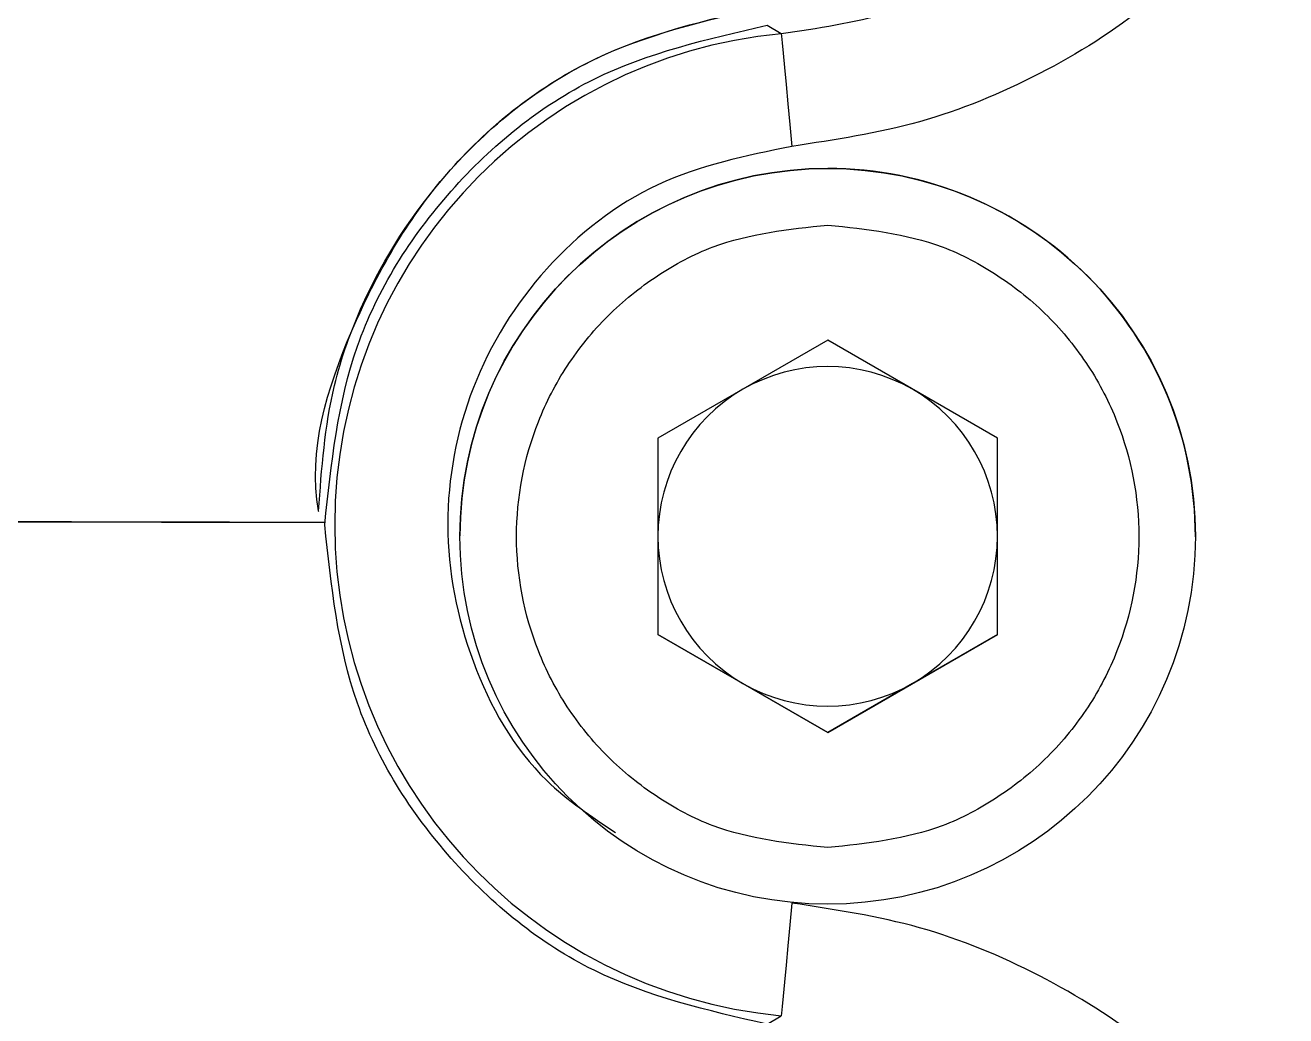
# Model space of a CAD drawing. Header units: millimetres. Extents: x 2003 to 4439, y 563 to 2285.
# Drawn here: x 2527.28 to 2549.57, y 2027 to 2044.5 of the extents above; entities that cross this region are included whole.
import ezdxf

# ---------------------------------------------------------------- set-up
doc = ezdxf.new("R2010")
doc.units = ezdxf.units.MM

msp = doc.modelspace()

# ---------------------------------------------------------------- linework, layer by layer
at = {"color": 7, "linetype": 'Continuous', "lineweight": 25}
for p, q in [((2540.399, 2044.5), (2540.649, 2044.351)), ((2541.469, 2038.933), (2538.469, 2037.201)), ((2544.469, 2037.201), (2541.469, 2038.933)), ((2538.469, 2037.201), (2538.469, 2033.737)), ((2544.469, 2033.737), (2544.469, 2037.201)), ((2507.142, 2035.768), (2532.587, 2035.713)), ((2532.47, 2035.909), (2532.47, 2035.909)), ((2534.969, 2035.476), (2534.969, 2035.476)), ((2535.029, 2035.476), (2535.029, 2035.476)), ((2547.969, 2035.462), (2547.969, 2035.462)), ((2538.469, 2033.737), (2541.469, 2032.005)), ((2539.969, 2032.871), (2538.469, 2033.737)), ((2541.469, 2032.005), (2544.469, 2033.737)), ((2544.469, 2033.737), (2542.969, 2032.871)), ((2541.469, 2032.005), (2539.969, 2032.871)), ((2542.969, 2032.871), (2541.469, 2032.005)), ((2541.469, 2032.005), (2541.469, 2032.005)), ((2540.399, 2026.849), (2540.649, 2026.998))]:
    msp.add_line(p, q, dxfattribs=at)
at = {"color": 7, "linetype": 'Continuous', "lineweight": 25, "flags": 128}
for points in [[(2540.649, 2044.351), (2540.654, 2044.307), (2540.665, 2044.19), (2540.682, 2044.004), (2540.706, 2043.756), (2540.734, 2043.455), (2540.766, 2043.114), (2540.801, 2042.744), (2540.838, 2042.36)], [(2540.838, 2028.989), (2540.801, 2028.604), (2540.766, 2028.235), (2540.734, 2027.893), (2540.706, 2027.593), (2540.682, 2027.345), (2540.665, 2027.159), (2540.654, 2027.042), (2540.649, 2026.998)]]:
    msp.add_lwpolyline(points, dxfattribs=at)
at = {"color": 7, "linetype": 'Continuous', "lineweight": 25}
msp.add_circle((2541.469, 2035.469), 6.5, dxfattribs=at)
for centre, radius, start, end in [((2541.47, 2035.674), 8.715, 95.4025, 264.5975), ((2541.469, 2035.469), 6.5, 90, 179.9388), ((2541.469, 2035.469), 6.5, 359.9388, 90), ((2541.469, 2035.469), 3, 60, 120), ((2541.469, 2035.469), 3, 120, 180), ((2541.469, 2035.469), 3, 0, 60), ((2541.469, 2035.469), 3, 180, 240), ((2541.469, 2035.469), 3, 300, 0), ((2541.469, 2035.469), 3, 240, 300)]:
    msp.add_arc(centre, radius, start, end, dxfattribs=at)
for points, knots in [([(2540.649, 2044.351), (2541.29, 2044.448), (2542.514, 2044.632), (2543.993, 2045.234), (2545.082, 2045.849), (2545.848, 2046.391), (2547.136, 2047.486), (2548.715, 2049.445), (2549.287, 2051.552), (2549.567, 2052.583)], [0, 0, 0, 0, 0.149059, 0.284486, 0.365253, 0.437407, 0.500452, 0.755467, 1, 1, 1, 1]), ([(2548.796, 2046.464), (2548.262, 2045.911), (2547.198, 2044.81), (2545.241, 2043.59), (2543.112, 2042.704), (2541.597, 2042.475), (2540.838, 2042.36)], [0, 0, 0, 0, 0.250755, 0.499989, 0.749233, 1, 1, 1, 1]), ([(2532.472, 2035.909), (2532.471, 2035.912), (2532.278, 2036.977), (2532.963, 2039.186), (2534.565, 2041.984), (2537.191, 2044.095), (2539.312, 2044.586), (2540.373, 2044.832)], [0, 0, 0, 0, 0.00073, 0.250548, 0.500365, 0.750183, 1, 1, 1, 1]), ([(2532.47, 2035.918), (2532.524, 2036.664), (2532.616, 2037.919), (2533.353, 2039.971), (2534.737, 2042.121), (2537.218, 2044.112), (2539.343, 2044.597), (2540.373, 2044.832)], [0, 0, 0, 0, 0.1721657, 0.2895759, 0.5005369, 0.7581236, 1, 1, 1, 1]), ([(2540.838, 2042.36), (2540.023, 2042.194), (2538.395, 2041.861), (2536.389, 2040.286), (2535.064, 2038.157), (2534.596, 2035.668), (2535.077, 2033.216), (2536.176, 2031.263), (2537.291, 2030.52), (2537.716, 2030.236)], [0, 0, 0, 0, 0.151113, 0.302225, 0.453338, 0.604451, 0.755563, 0.906676, 1, 1, 1, 1]), ([(2541.469, 2029.969), (2540.778, 2030.043), (2539.713, 2030.156), (2538.433, 2030.841), (2537.553, 2031.551), (2536.838, 2032.432), (2536.174, 2033.713), (2535.837, 2035.469), (2536.174, 2037.225), (2536.838, 2038.506), (2537.553, 2039.387), (2538.433, 2040.097), (2539.713, 2040.783), (2540.778, 2040.896), (2541.469, 2040.969)], [0, 0, 0, 0, 0.119728, 0.18418, 0.25, 0.31582, 0.380272, 0.5, 0.619728, 0.68418, 0.75, 0.81582, 0.880272, 1, 1, 1, 1]), ([(2541.469, 2040.969), (2542.161, 2040.896), (2543.226, 2040.783), (2544.506, 2040.097), (2545.386, 2039.387), (2546.101, 2038.506), (2546.765, 2037.225), (2547.102, 2035.469), (2546.765, 2033.713), (2546.101, 2032.432), (2545.386, 2031.551), (2544.506, 2030.841), (2543.226, 2030.156), (2542.161, 2030.043), (2541.469, 2029.969)], [0, 0, 0, 0, 0.119728, 0.18418, 0.25, 0.31582, 0.380272, 0.5, 0.619728, 0.68418, 0.75, 0.81582, 0.880272, 1, 1, 1, 1]), ([(2532.587, 2035.713), (2531.769, 2035.715), (2529.469, 2035.72), (2527.037, 2035.725), (2525.47, 2035.728)], [0, 0, 0, 0, 0.3552627, 1, 1, 1, 1]), ([(2548.796, 2024.885), (2548.262, 2025.437), (2547.198, 2026.539), (2545.241, 2027.759), (2543.112, 2028.645), (2541.597, 2028.874), (2540.838, 2028.989)], [0, 0, 0, 0, 0.250755, 0.499989, 0.749233, 1, 1, 1, 1])]:
    msp.add_open_spline(points, degree=3, knots=knots, dxfattribs=at)
for points in [[(2532.579, 2035.674), (2532.693, 2036.75), (2532.92, 2038.901), (2534.684, 2041.687), (2537.238, 2043.774), (2539.345, 2044.258), (2540.399, 2044.5)], [(2540.399, 2026.849), (2539.345, 2027.091), (2537.238, 2027.575), (2534.684, 2029.662), (2532.92, 2032.448), (2532.693, 2034.599), (2532.579, 2035.674)]]:
    msp.add_open_spline(points, degree=3, dxfattribs=at)

doc.saveas('drawing.dxf')
